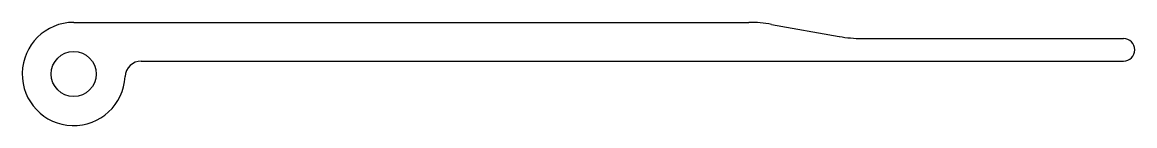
# Model space of a CAD drawing. Extents: x 2306 to 2479, y 1997 to 2013.
import ezdxf

# ---------------------------------------------------------------- set-up
doc = ezdxf.new("R2010")
doc.units = 0
doc.layers.get('0').update_dxf_attribs({"linetype": 'CONTINUOUS'})

msp = doc.modelspace()

# ---------------------------------------------------------------- linework, layer by layer
for p, q in [((2313.71, 2013.12), (2418.71, 2013.12)), ((2422.22, 2012.81), (2432.77, 2010.93)), ((2436.28, 2010.62), (2476.96, 2010.62)), ((2324.2, 2007.12), (2476.96, 2007.12))]:
    msp.add_line(p, q)
msp.add_circle((2313.71, 2005.12), 3.5)
for centre, radius, start, end in [((2313.71, 2005.12), 8, 90, 357.2706), ((2418.71, 1993.12), 20, 79.9, 90), ((2436.28, 2030.62), 20, 259.9, 270), ((2476.96, 2008.87), 1.75, 270, 90), ((2324.2, 2004.62), 2.5, 90, 177.2706)]:
    msp.add_arc(centre, radius, start, end)

doc.saveas('drawing.dxf')
